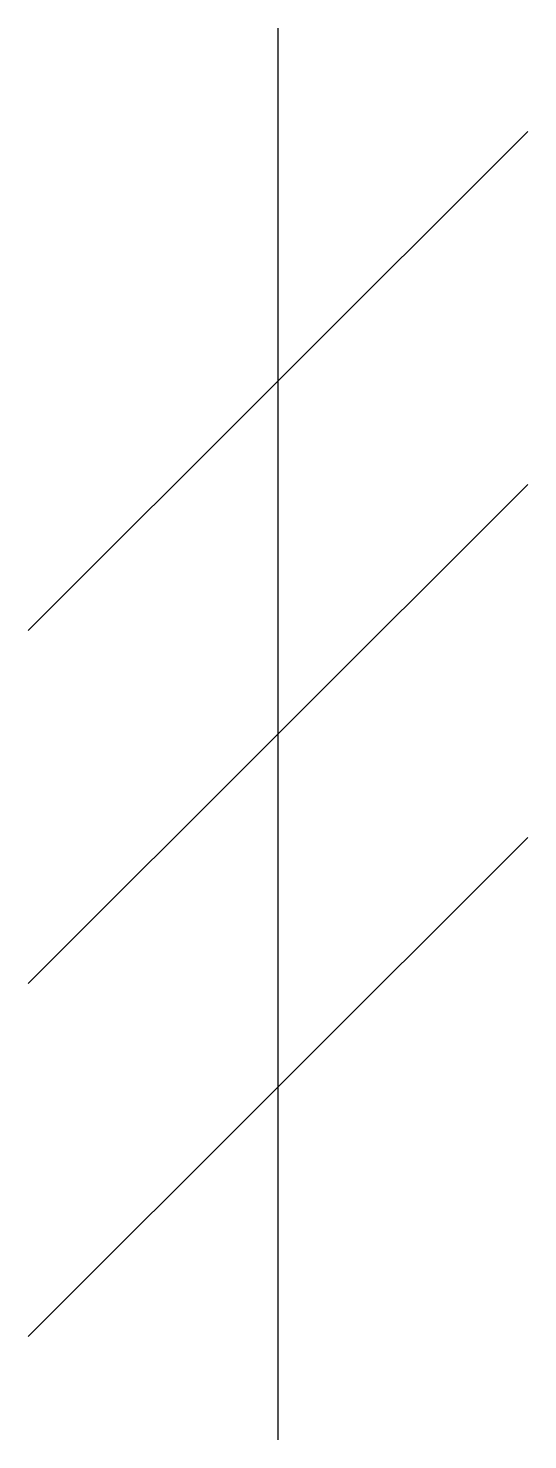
# Model space of a CAD drawing. Header units: millimetres. Extents: x -10116.857 to -10116.769, y 47.69 to 47.94.
import ezdxf

# ---------------------------------------------------------------- set-up
doc = ezdxf.new("R2010")
doc.units = ezdxf.units.MM
doc.header["$LTSCALE"] = 10
doc.layers.add('Tub_componentes', color=2, linetype='Continuous')

msp = doc.modelspace()

# ---------------------------------------------------------------- linework, layer by layer
at = {"layer": 'Tub_componentes'}
msp.add_line((-10116.8127, 47.68999), (-10116.8127, 47.93999), dxfattribs=at)
at = {"layer": 'Tub_componentes', "color": 1}
for p, q in [((-10116.76851, 47.92169), (-10116.8569, 47.8333)), ((-10116.8569, 47.7708), (-10116.76851, 47.85919)), ((-10116.76851, 47.79669), (-10116.8569, 47.7083))]:
    msp.add_line(p, q, dxfattribs=at)

doc.saveas('drawing.dxf')
